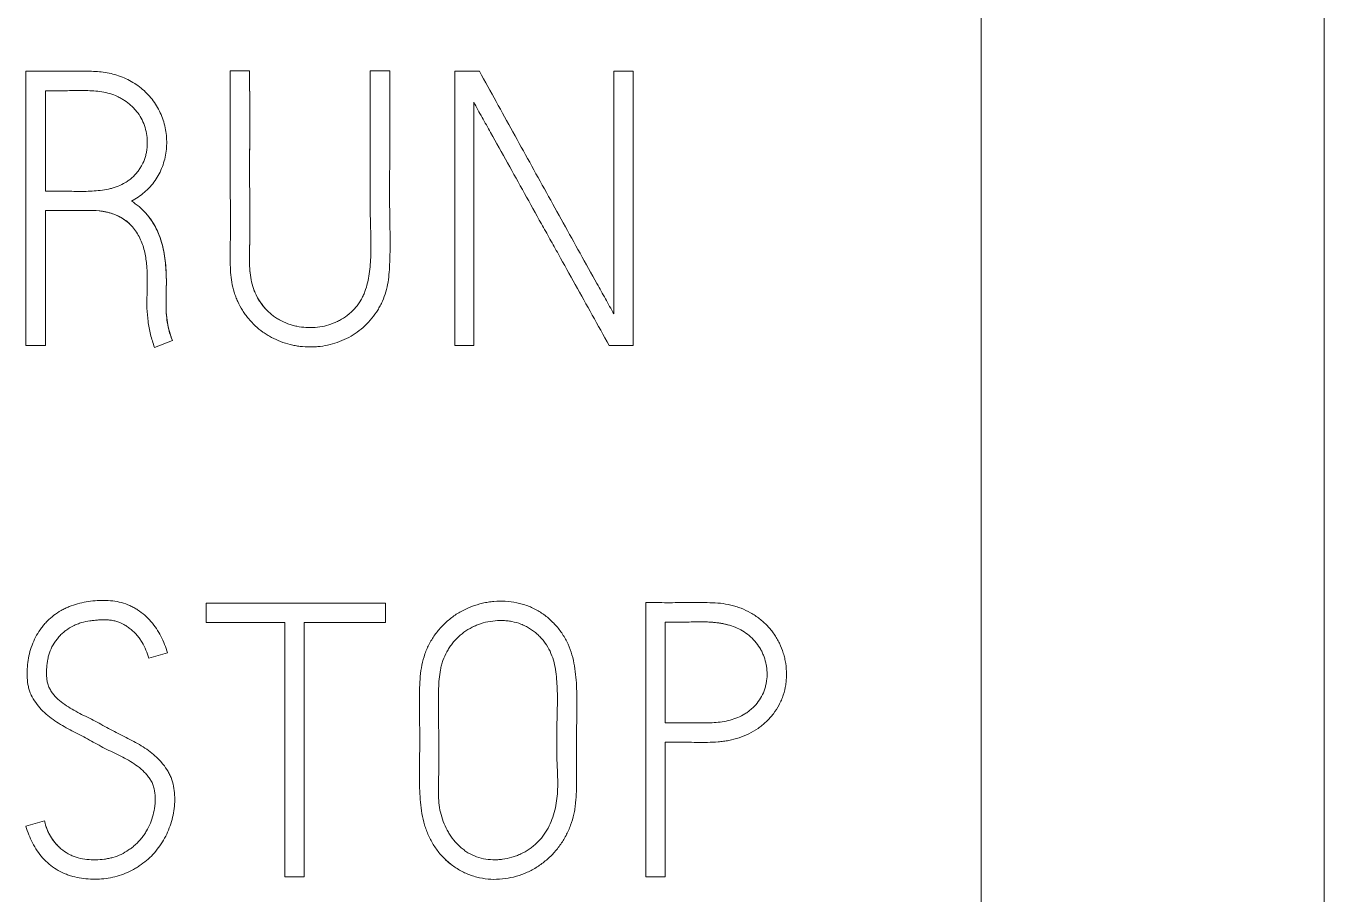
# Model space of a CAD drawing. Header units: millimetres. Extents: x 0 to 594, y 0 to 420.
# Drawn here: x 141.57 to 149.15, y 335.52 to 340.59 of the extents above; entities that cross this region are included whole.
import ezdxf

# ---------------------------------------------------------------- set-up
doc = ezdxf.new("R2010")
doc.units = ezdxf.units.MM
doc.layers.add('1', color=7, linetype='Continuous')

msp = doc.modelspace()

# ---------------------------------------------------------------- linework, layer by layer
at = {"layer": '1', "color": 7, "linetype": 'Continuous', "lineweight": 13}
for p, q in [((147.1452, 240.9446), (147.1452, 355.3889)), ((149.1452, 240.9446), (149.1452, 355.3889)), ((141.5738, 340.3244), (141.5738, 338.7244)), ((142.7655, 340.3266), (142.8786, 340.3266)), ((143.5821, 340.3266), (143.6953, 340.3266)), ((144.0748, 338.7244), (144.0748, 340.3244)), ((144.0748, 340.3244), (144.219, 340.3244)), ((145.0024, 338.9086), (145.0024, 340.3244)), ((145.0024, 340.3244), (145.1155, 340.3244)), ((145.1155, 340.3244), (145.1155, 338.7244)), ((141.687, 340.2112), (141.687, 339.6253)), ((144.1857, 340.1446), (144.1857, 338.7244)), ((141.687, 338.7244), (141.687, 339.5122)), ((142.3239, 338.7133), (142.4282, 338.7532)), ((141.5738, 338.7244), (141.687, 338.7244)), ((144.1857, 338.7244), (144.0748, 338.7244)), ((145.1155, 338.7244), (144.9757, 338.7244)), ((142.6257, 337.109), (142.6257, 337.2222)), ((142.6257, 337.2222), (143.6709, 337.2222)), ((143.6709, 337.2222), (143.6709, 337.109)), ((145.1888, 337.2244), (145.1888, 335.6244)), ((143.0828, 337.109), (142.6257, 337.109)), ((143.0828, 335.6244), (143.0828, 337.109)), ((143.196, 337.109), (143.196, 335.6244)), ((143.6709, 337.109), (143.196, 337.109)), ((145.3019, 337.1112), (145.3019, 336.5231)), ((142.3993, 336.9314), (142.2906, 336.9004)), ((145.3019, 335.6244), (145.3019, 336.4099)), ((141.5738, 335.9195), (141.6825, 335.9506)), ((143.196, 335.6244), (143.0828, 335.6244)), ((145.1888, 335.6244), (145.3019, 335.6244))]:
    msp.add_line(p, q, dxfattribs=at)
for points, knots in [([(142.1885, 339.5676), (142.2162, 339.5816), (142.2417, 339.5986), (142.2708, 339.6236), (142.2765, 339.6288), (142.2876, 339.6395), (142.293, 339.6451), (142.3086, 339.6622), (142.3182, 339.6742), (142.3356, 339.6993), (142.3435, 339.7124), (142.3577, 339.7397), (142.364, 339.7539), (142.3801, 339.7971), (142.3874, 339.8269), (142.3932, 339.8729), (142.3943, 339.8883), (142.3948, 339.9189), (142.3942, 339.9342), (142.3913, 339.9647), (142.389, 339.9799), (142.3827, 340.0102), (142.3787, 340.0251), (142.3645, 340.0686), (142.3518, 340.0965), (142.3278, 340.1362), (142.319, 340.1489), (142.3002, 340.173), (142.2801, 340.196), (142.2574, 340.2167), (142.2333, 340.2362), (142.2208, 340.2452), (142.182, 340.2699), (142.1544, 340.2833), (142.0963, 340.3048), (142.0665, 340.3124), (142.0059, 340.3222), (141.9749, 340.3242), (141.9132, 340.3255), (141.8824, 340.3249), (141.8206, 340.3241), (141.7898, 340.3241), (141.7281, 340.3243), (141.6972, 340.3244), (141.6355, 340.3244), (141.6046, 340.3244), (141.5738, 340.3244)], [0, 0, 0, 0, 0.0625, 0.0625, 0.078125, 0.078125, 0.09375, 0.09375, 0.125, 0.125, 0.15625, 0.15625, 0.1875, 0.1875, 0.25, 0.25, 0.28125, 0.28125, 0.3125, 0.3125, 0.34375, 0.34375, 0.375, 0.375, 0.4375, 0.4375, 0.46875, 0.46875, 0.5, 0.53125, 0.53125, 0.5625, 0.5625, 0.625, 0.625, 0.6875, 0.6875, 0.75, 0.75, 0.8125, 0.8125, 0.875, 0.875, 0.9375, 0.9375, 1, 1, 1, 1]), ([(143.6953, 340.3266), (143.6953, 340.2484), (143.6952, 340.1702), (143.6953, 340.0137), (143.6955, 339.9355), (143.6954, 339.8181), (143.6953, 339.779), (143.695, 339.7008), (143.6949, 339.6617), (143.6948, 339.5834), (143.6949, 339.5443), (143.6959, 339.466), (143.6966, 339.4269), (143.6977, 339.3486), (143.6979, 339.3095), (143.6971, 339.2508), (143.6966, 339.2313), (143.695, 339.1922), (143.694, 339.1726), (143.6909, 339.1336), (143.6887, 339.114), (143.6825, 339.0754), (143.6784, 339.0563), (143.6676, 339.019), (143.6609, 339.0008), (143.6489, 338.9739), (143.6446, 338.965), (143.6354, 338.9477), (143.6305, 338.9392), (143.6151, 338.9143), (143.6038, 338.8985), (143.5793, 338.8683), (143.566, 338.8539), (143.523, 338.8132), (143.4914, 338.7905), (143.4398, 338.7626), (143.4218, 338.7544), (143.3852, 338.7404), (143.3666, 338.7345), (143.3288, 338.7252), (143.3095, 338.7218), (143.2802, 338.7183), (143.2704, 338.7174), (143.2508, 338.7162), (143.2411, 338.7159), (143.2118, 338.716), (143.1924, 338.7171), (143.1633, 338.7206), (143.1537, 338.7221), (143.1344, 338.7256), (143.1247, 338.7276), (143.077, 338.7394), (143.0407, 338.7532), (142.9976, 338.7762), (142.9892, 338.781), (142.9724, 338.7914), (142.9642, 338.7968), (142.9403, 338.8139), (142.9252, 338.8262), (142.8968, 338.8527), (142.8835, 338.8669), (142.8649, 338.8896), (142.8589, 338.8975), (142.8474, 338.9135), (142.842, 338.9216), (142.8265, 338.9465), (142.8172, 338.9636), (142.805, 338.9901), (142.8012, 338.9991), (142.7942, 339.0174), (142.791, 339.0267), (142.7822, 339.0549), (142.7777, 339.0739), (142.7711, 339.1123), (142.7689, 339.1317), (142.7661, 339.1707), (142.7654, 339.1903), (142.7649, 339.2295), (142.7651, 339.2491), (142.7657, 339.3079), (142.766, 339.3471), (142.7663, 339.4647), (142.7659, 339.5431), (142.7654, 339.6998), (142.7654, 339.7782), (142.7655, 340.0133), (142.7655, 340.1699), (142.7655, 340.3266)], [0, 0, 0, 0, 0.0625, 0.0625, 0.125, 0.125, 0.15625, 0.15625, 0.1875, 0.1875, 0.21875, 0.21875, 0.25, 0.25, 0.28125, 0.28125, 0.296875, 0.296875, 0.3125, 0.3125, 0.328125, 0.328125, 0.34375, 0.34375, 0.359375, 0.359375, 0.367188, 0.367188, 0.375, 0.375, 0.390625, 0.390625, 0.40625, 0.40625, 0.4375, 0.4375, 0.453125, 0.453125, 0.46875, 0.46875, 0.484375, 0.484375, 0.492188, 0.492188, 0.5, 0.5, 0.515625, 0.515625, 0.523438, 0.523438, 0.53125, 0.53125, 0.5625, 0.5625, 0.570313, 0.570313, 0.578125, 0.578125, 0.59375, 0.59375, 0.609375, 0.609375, 0.617188, 0.617188, 0.625, 0.625, 0.640625, 0.640625, 0.648438, 0.648438, 0.65625, 0.65625, 0.671875, 0.671875, 0.6875, 0.6875, 0.703125, 0.703125, 0.71875, 0.71875, 0.75, 0.75, 0.8125, 0.8125, 0.875, 0.875, 1, 1, 1, 1]), ([(142.8786, 340.3266), (142.8786, 340.2575), (142.8786, 340.1884), (142.8787, 340.0502), (142.8787, 339.9811), (142.8786, 339.8428), (142.8784, 339.7737), (142.8785, 339.67), (142.8786, 339.6354), (142.879, 339.5663), (142.8796, 339.4971), (142.8798, 339.4107), (142.8794, 339.3588), (142.8789, 339.3242), (142.8785, 339.3069), (142.8774, 339.255), (142.8767, 339.2205), (142.88, 339.1513), (142.8839, 339.1168), (142.8952, 339.0738), (142.8978, 339.0651), (142.9038, 339.048), (142.9071, 339.0396), (142.9179, 339.015), (142.9264, 338.9993), (142.941, 338.9766), (142.9461, 338.9692), (142.9571, 338.9548), (142.9628, 338.9478), (142.9808, 338.9277), (142.9937, 338.9153), (143.0146, 338.8985), (143.0219, 338.8932), (143.0368, 338.8831), (143.0446, 338.8783), (143.0683, 338.8652), (143.0847, 338.8577), (143.1099, 338.8485), (143.1185, 338.8457), (143.1359, 338.8407), (143.1447, 338.8386), (143.1713, 338.8331), (143.1891, 338.8307), (143.2249, 338.8284), (143.2429, 338.8285), (143.2791, 338.8313), (143.3146, 338.8368), (143.3488, 338.8473), (143.3739, 338.8573), (143.3823, 338.861), (143.3985, 338.8689), (143.4064, 338.8732), (143.4296, 338.8869), (143.4443, 338.8971), (143.4651, 338.9142), (143.4718, 338.9202), (143.4848, 338.9329), (143.491, 338.9395), (143.5086, 338.9599), (143.5189, 338.9745), (143.5323, 338.9977), (143.5364, 339.0057), (143.544, 339.0221), (143.5475, 339.0305), (143.5633, 339.0727), (143.571, 339.1077), (143.5786, 339.1611), (143.5805, 339.179), (143.5834, 339.2149), (143.5843, 339.2329), (143.5875, 339.3225), (143.5844, 339.3943), (143.5817, 339.5019), (143.5813, 339.5378), (143.5811, 339.6095), (143.5813, 339.6454), (143.5818, 339.7171), (143.5821, 339.753), (143.5823, 339.8247), (143.5823, 339.8606), (143.5821, 339.9681), (143.582, 340.0398), (143.582, 340.1832), (143.5821, 340.2549), (143.5821, 340.3266)], [0, 0, 0, 0, 0.0625, 0.0625, 0.125, 0.125, 0.1875, 0.1875, 0.21875, 0.21875, 0.25, 0.28125, 0.296875, 0.296875, 0.3125, 0.3125, 0.34375, 0.34375, 0.375, 0.375, 0.382813, 0.382813, 0.390625, 0.390625, 0.40625, 0.40625, 0.414063, 0.414063, 0.421875, 0.421875, 0.4375, 0.4375, 0.445313, 0.445313, 0.453125, 0.453125, 0.46875, 0.46875, 0.476563, 0.476563, 0.484375, 0.484375, 0.5, 0.5, 0.515625, 0.515625, 0.53125, 0.546875, 0.546875, 0.554688, 0.554688, 0.5625, 0.5625, 0.578125, 0.578125, 0.585938, 0.585938, 0.59375, 0.59375, 0.609375, 0.609375, 0.617188, 0.617188, 0.625, 0.625, 0.65625, 0.65625, 0.671875, 0.671875, 0.6875, 0.6875, 0.75, 0.75, 0.78125, 0.78125, 0.8125, 0.8125, 0.84375, 0.84375, 0.875, 0.875, 0.9375, 0.9375, 1, 1, 1, 1]), ([(142.9895, 338.9198), (142.9883, 338.921), (142.987, 338.9222), (142.973, 338.9358), (142.9613, 338.9491), (142.9453, 338.9704), (142.9402, 338.9777), (142.9307, 338.9927), (142.9261, 339.0004), (142.9135, 339.0241), (142.9064, 339.0404), (142.8948, 339.0738), (142.8904, 339.091), (142.8837, 339.1261), (142.8814, 339.1438), (142.877, 339.1967), (142.8771, 339.232), (142.878, 339.285), (142.8785, 339.3027), (142.8791, 339.3381), (142.8798, 339.391), (142.8798, 339.444), (142.8795, 339.5147), (142.8792, 339.55), (142.8787, 339.6206), (142.8785, 339.6559), (142.8784, 339.7618), (142.8786, 339.8325), (142.8787, 339.9737), (142.8787, 340.0443), (142.8786, 340.1854), (142.8786, 340.256), (142.8786, 340.3266)], [0, 0, 0, 0, 0.003543, 0.003543, 0.040449, 0.040449, 0.058902, 0.058902, 0.077355, 0.077355, 0.11426, 0.11426, 0.151166, 0.151166, 0.188072, 0.188072, 0.261884, 0.261884, 0.298789, 0.298789, 0.335695, 0.409507, 0.409507, 0.483319, 0.483319, 0.55713, 0.55713, 0.704753, 0.704753, 0.852377, 0.852377, 1, 1, 1, 1]), ([(145.0024, 338.9086), (144.9864, 338.9383), (144.9701, 338.9678), (144.9373, 339.0268), (144.9209, 339.0562), (144.8716, 339.1446), (144.8387, 339.2034), (144.7403, 339.3802), (144.6751, 339.4983), (144.5445, 339.7342), (144.4793, 339.8522), (144.3491, 340.0883), (144.284, 340.2063), (144.219, 340.3244)], [0, 0, 0, 0, 0.0625, 0.0625, 0.125, 0.125, 0.25, 0.25, 0.5, 0.5, 0.75, 0.75, 1, 1, 1, 1]), ([(144.219, 340.3244), (144.284, 340.2063), (144.3491, 340.0883), (144.4793, 339.8522), (144.5445, 339.7342), (144.6751, 339.4983), (144.7403, 339.3802), (144.8387, 339.2034), (144.8716, 339.1446), (144.9209, 339.0562), (144.9373, 339.0268), (144.9701, 338.9678), (144.9864, 338.9383), (145.0024, 338.9086)], [0, 0, 0, 0, 0.25, 0.25, 0.5, 0.5, 0.75, 0.75, 0.875, 0.875, 0.9375, 0.9375, 1, 1, 1, 1]), ([(141.687, 339.6253), (141.7187, 339.6253), (141.7504, 339.6256), (141.8138, 339.6248), (141.8455, 339.6239), (141.9089, 339.6235), (141.9407, 339.6239), (142.0037, 339.6283), (142.035, 339.6322), (142.0737, 339.6416), (142.0814, 339.6437), (142.0965, 339.6485), (142.104, 339.6511), (142.126, 339.6598), (142.1402, 339.6667), (142.1606, 339.6791), (142.1673, 339.6836), (142.18, 339.6931), (142.1861, 339.6981), (142.2038, 339.7138), (142.2146, 339.7253), (142.2293, 339.744), (142.234, 339.7505), (142.2427, 339.7638), (142.2467, 339.7706), (142.2579, 339.7915), (142.2639, 339.806), (142.2711, 339.8288), (142.2732, 339.8365), (142.2766, 339.852), (142.278, 339.8598), (142.2812, 339.8833), (142.282, 339.8991), (142.2813, 339.931), (142.2781, 339.9625), (142.2703, 339.9931), (142.2597, 340.0232), (142.2533, 340.0377), (142.238, 340.0651), (142.2291, 340.0781), (142.2141, 340.0966), (142.2088, 340.1026), (142.1978, 340.1141), (142.1921, 340.1196), (142.1744, 340.1354), (142.1619, 340.1451), (142.142, 340.1583), (142.1352, 340.1625), (142.1213, 340.1703), (142.1143, 340.1739), (142.0929, 340.1841), (142.0782, 340.1898), (142.0479, 340.1989), (142.0322, 340.2023), (142.0009, 340.2072), (141.9853, 340.2088), (141.9383, 340.2119), (141.9068, 340.2121), (141.8597, 340.2117), (141.844, 340.2115), (141.8126, 340.2112), (141.7969, 340.2111), (141.7498, 340.211), (141.7184, 340.2112), (141.687, 340.2112)], [0, 0, 0, 0, 0.0625, 0.0625, 0.125, 0.125, 0.1875, 0.1875, 0.25, 0.25, 0.265625, 0.265625, 0.28125, 0.28125, 0.3125, 0.3125, 0.328125, 0.328125, 0.34375, 0.34375, 0.375, 0.375, 0.390625, 0.390625, 0.40625, 0.40625, 0.4375, 0.4375, 0.453125, 0.453125, 0.46875, 0.46875, 0.5, 0.5, 0.53125, 0.5625, 0.5625, 0.59375, 0.59375, 0.625, 0.625, 0.640625, 0.640625, 0.65625, 0.65625, 0.6875, 0.6875, 0.703125, 0.703125, 0.71875, 0.71875, 0.75, 0.75, 0.78125, 0.78125, 0.8125, 0.8125, 0.875, 0.875, 0.90625, 0.90625, 0.9375, 0.9375, 1, 1, 1, 1]), ([(144.9757, 338.7244), (144.9099, 338.8428), (144.844, 338.9612), (144.7452, 339.1387), (144.7123, 339.198), (144.663, 339.2868), (144.6465, 339.3163), (144.6135, 339.3755), (144.597, 339.405), (144.5142, 339.5527), (144.4489, 339.6713), (144.3501, 339.8488), (144.3171, 339.9079), (144.2674, 339.9964), (144.2507, 340.0259), (144.2176, 340.0849), (144.201, 340.1144), (144.1857, 340.1446)], [0, 0, 0, 0, 0.25, 0.25, 0.375, 0.375, 0.4375, 0.4375, 0.5, 0.5, 0.75, 0.75, 0.875, 0.875, 0.9375, 0.9375, 1, 1, 1, 1]), ([(141.687, 339.5122), (141.7134, 339.5122), (141.7398, 339.5122), (141.7926, 339.512), (141.8322, 339.5118), (141.8719, 339.512), (141.8983, 339.5124), (141.9115, 339.5126), (141.9511, 339.513), (141.9776, 339.5126), (142.0303, 339.5068), (142.056, 339.5013), (142.0932, 339.4882), (142.1055, 339.483), (142.1291, 339.471), (142.1403, 339.4642), (142.1564, 339.4528), (142.1616, 339.4488), (142.1717, 339.4403), (142.1766, 339.4358), (142.1908, 339.4218), (142.1994, 339.4119), (142.2153, 339.3909), (142.2225, 339.3799), (142.2356, 339.3568), (142.2414, 339.3449), (142.2564, 339.3086), (142.2635, 339.2833), (142.2713, 339.2445), (142.2734, 339.2314), (142.2768, 339.2054), (142.2782, 339.1923), (142.2812, 339.1531), (142.2818, 339.1269), (142.2815, 339.0744), (142.2805, 339.0481), (142.2792, 338.9955), (142.2788, 338.9693), (142.2807, 338.9172), (142.2828, 338.8912), (142.2896, 338.8398), (142.2944, 338.8142), (142.3069, 338.7634), (142.3147, 338.7383), (142.3239, 338.7133)], [0, 0, 0, 0, 0.0625, 0.0625, 0.125, 0.15625, 0.15625, 0.1875, 0.1875, 0.25, 0.25, 0.3125, 0.3125, 0.34375, 0.34375, 0.375, 0.375, 0.390625, 0.390625, 0.40625, 0.40625, 0.4375, 0.4375, 0.46875, 0.46875, 0.5, 0.5, 0.5625, 0.5625, 0.59375, 0.59375, 0.625, 0.625, 0.6875, 0.6875, 0.75, 0.75, 0.8125, 0.8125, 0.875, 0.875, 0.9375, 0.9375, 1, 1, 1, 1]), ([(142.1769, 339.4354), (142.168, 339.4437), (142.1586, 339.4513), (142.1378, 339.4658), (142.1262, 339.4726), (142.1024, 339.4843), (142.0902, 339.4893), (142.0652, 339.4979), (142.0523, 339.5014), (142.0263, 339.5068), (142.0133, 339.5088), (141.9743, 339.5127), (141.9482, 339.513), (141.909, 339.5126), (141.8959, 339.5123), (141.8698, 339.512), (141.8306, 339.5118), (141.7914, 339.512), (141.7392, 339.5122), (141.7131, 339.5122), (141.687, 339.5122)], [0, 0, 0, 0, 0.071603, 0.071603, 0.14897, 0.14897, 0.226336, 0.226336, 0.303702, 0.303702, 0.381069, 0.381069, 0.535802, 0.535802, 0.613168, 0.613168, 0.690534, 0.845267, 0.845267, 1, 1, 1, 1]), ([(142.4282, 338.7532), (142.4212, 338.7705), (142.4152, 338.7879), (142.4053, 338.8231), (142.4014, 338.841), (142.3956, 338.8769), (142.3936, 338.8951), (142.3912, 338.9317), (142.3907, 338.9502), (142.3905, 339.0056), (142.3922, 339.0426), (142.393, 339.1166), (142.3919, 339.1535), (142.3855, 339.2274), (142.3804, 339.2638), (142.3677, 339.3175), (142.3626, 339.3351), (142.3504, 339.37), (142.3431, 339.3873), (142.3266, 339.4205), (142.3174, 339.4364), (142.2969, 339.4671), (142.2856, 339.4818), (142.2484, 339.5238), (142.2199, 339.5475), (142.1885, 339.5676)], [0, 0, 0, 0, 0.0625, 0.0625, 0.125, 0.125, 0.1875, 0.1875, 0.25, 0.25, 0.375, 0.375, 0.5, 0.5, 0.625, 0.625, 0.6875, 0.6875, 0.75, 0.75, 0.8125, 0.8125, 0.875, 0.875, 1, 1, 1, 1]), ([(142.2488, 339.5209), (142.257, 339.5132), (142.2649, 339.5051), (142.2847, 339.483), (142.2961, 339.4682), (142.3166, 339.4376), (142.3259, 339.4218), (142.3423, 339.389), (142.3496, 339.3721), (142.362, 339.3371), (142.3672, 339.3194), (142.38, 339.266), (142.3852, 339.2298), (142.3918, 339.1567), (142.3929, 339.1198), (142.3923, 339.0457), (142.3906, 339.0086), (142.3906, 338.9347), (142.3924, 338.8978), (142.401, 338.8432), (142.4048, 338.825), (142.4149, 338.789), (142.421, 338.771), (142.4282, 338.7532)], [0, 0, 0, 0, 0.041982, 0.041982, 0.110412, 0.110412, 0.178841, 0.178841, 0.247271, 0.247271, 0.315701, 0.315701, 0.452561, 0.452561, 0.589421, 0.589421, 0.72628, 0.72628, 0.86314, 0.86314, 0.93157, 0.93157, 1, 1, 1, 1]), ([(141.6825, 335.9506), (141.6858, 335.9337), (141.6907, 335.9174), (141.7002, 335.8938), (141.7037, 335.886), (141.7114, 335.8708), (141.7156, 335.8633), (141.7291, 335.8415), (141.7393, 335.8279), (141.7563, 335.8089), (141.7622, 335.8028), (141.7747, 335.7911), (141.7813, 335.7855), (141.8015, 335.7699), (141.8158, 335.7608), (141.8385, 335.7496), (141.8464, 335.7462), (141.8625, 335.7403), (141.8707, 335.7377), (141.8954, 335.7312), (141.9121, 335.7283), (141.9459, 335.7247), (141.9631, 335.7241), (141.9972, 335.7245), (142.0142, 335.7256), (142.0395, 335.7289), (142.0479, 335.7302), (142.0646, 335.7335), (142.073, 335.7355), (142.1143, 335.7472), (142.1445, 335.7622), (142.1799, 335.7863), (142.1868, 335.7913), (142.2002, 335.8018), (142.2067, 335.8073), (142.2255, 335.8243), (142.2371, 335.8367), (142.2531, 335.8566), (142.2583, 335.8635), (142.268, 335.8776), (142.2725, 335.8848), (142.2855, 335.9067), (142.293, 335.9219), (142.3057, 335.9534), (142.3109, 335.9698), (142.3195, 336.0028), (142.3229, 336.0195), (142.3264, 336.0447), (142.3272, 336.0532), (142.3282, 336.0703), (142.3284, 336.0789), (142.3278, 336.1046), (142.3258, 336.1216), (142.3198, 336.1466), (142.3173, 336.1549), (142.311, 336.1708), (142.3073, 336.1784), (142.2988, 336.1931), (142.2941, 336.2002), (142.2838, 336.2139), (142.2783, 336.2205), (142.2611, 336.2395), (142.2487, 336.2511), (142.2221, 336.2724), (142.208, 336.2821), (142.1792, 336.3005), (142.1645, 336.3092), (142.1344, 336.3254), (142.119, 336.3329), (142.0881, 336.3477), (142.0726, 336.355), (142.042, 336.3702), (142.0268, 336.378), (141.9965, 336.3939), (141.9814, 336.402), (141.9515, 336.4185), (141.9366, 336.4268), (141.9067, 336.4433), (141.8916, 336.4513), (141.8613, 336.4671), (141.846, 336.4749), (141.8157, 336.4907), (141.8007, 336.4987), (141.7712, 336.516), (141.7567, 336.5252), (141.7285, 336.5447), (141.7146, 336.5549), (141.6878, 336.5769), (141.6751, 336.5886), (141.6516, 336.6136), (141.6406, 336.6269), (141.6204, 336.6551), (141.6115, 336.6698), (141.6007, 336.6932), (141.5975, 336.7012), (141.592, 336.7176), (141.5897, 336.726), (141.5841, 336.7513), (141.582, 336.7684), (141.5806, 336.7943), (141.5804, 336.8029), (141.5805, 336.8202), (141.5807, 336.8288), (141.5821, 336.8546), (141.5839, 336.8716), (141.5891, 336.9054), (141.5926, 336.9221), (141.6017, 336.9553), (141.6073, 336.9718), (141.6269, 337.0197), (141.6435, 337.0495), (141.6691, 337.0839), (141.6745, 337.0907), (141.6857, 337.1038), (141.6917, 337.1103), (141.7099, 337.1288), (141.7228, 337.1401), (141.75, 337.1608), (141.7644, 337.1702), (141.787, 337.1829), (141.7947, 337.1869), (141.8104, 337.1944), (141.8183, 337.1979), (141.8582, 337.2141), (141.8913, 337.2233), (141.9424, 337.2321), (141.9596, 337.2343), (141.994, 337.2371), (142.0112, 337.2378), (142.0456, 337.2375), (142.0628, 337.2366), (142.0971, 337.2324), (142.1143, 337.2291), (142.1476, 337.2199), (142.1638, 337.2141), (142.1874, 337.2035), (142.1952, 337.1997), (142.2104, 337.1914), (142.2179, 337.1869), (142.2398, 337.1727), (142.2535, 337.1623), (142.2794, 337.1396), (142.2917, 337.1272), (142.3259, 337.0878), (142.3448, 337.0589), (142.3686, 337.0126), (142.3758, 336.9968), (142.3886, 336.9645), (142.3943, 336.9481), (142.3993, 336.9314)], [0, 0, 0, 0, 0.015625, 0.015625, 0.023437, 0.023437, 0.03125, 0.03125, 0.046875, 0.046875, 0.054687, 0.054687, 0.0625, 0.0625, 0.078125, 0.078125, 0.085937, 0.085937, 0.09375, 0.09375, 0.109375, 0.109375, 0.125, 0.125, 0.140625, 0.140625, 0.148437, 0.148437, 0.15625, 0.15625, 0.1875, 0.1875, 0.195312, 0.195312, 0.203125, 0.203125, 0.21875, 0.21875, 0.226562, 0.226562, 0.234375, 0.234375, 0.25, 0.25, 0.265625, 0.265625, 0.28125, 0.28125, 0.289062, 0.289062, 0.296875, 0.296875, 0.3125, 0.3125, 0.320312, 0.320312, 0.328125, 0.328125, 0.335937, 0.335937, 0.34375, 0.34375, 0.359375, 0.359375, 0.375, 0.375, 0.390625, 0.390625, 0.40625, 0.40625, 0.421875, 0.421875, 0.4375, 0.4375, 0.453125, 0.453125, 0.46875, 0.46875, 0.484375, 0.484375, 0.5, 0.5, 0.515625, 0.515625, 0.53125, 0.53125, 0.546875, 0.546875, 0.5625, 0.5625, 0.578125, 0.578125, 0.59375, 0.59375, 0.601562, 0.601562, 0.609375, 0.609375, 0.625, 0.625, 0.632812, 0.632812, 0.640625, 0.640625, 0.65625, 0.65625, 0.671875, 0.671875, 0.6875, 0.6875, 0.71875, 0.71875, 0.726562, 0.726562, 0.734375, 0.734375, 0.75, 0.75, 0.765625, 0.765625, 0.773437, 0.773437, 0.78125, 0.78125, 0.8125, 0.8125, 0.828125, 0.828125, 0.84375, 0.84375, 0.859375, 0.859375, 0.875, 0.875, 0.890625, 0.890625, 0.898437, 0.898437, 0.90625, 0.90625, 0.921875, 0.921875, 0.9375, 0.9375, 0.96875, 0.96875, 0.984375, 0.984375, 1, 1, 1, 1]), ([(144.4361, 337.2239), (144.4141, 337.2285), (144.392, 337.2313), (144.3477, 337.2337), (144.3256, 337.2333), (144.2922, 337.2304), (144.281, 337.229), (144.2589, 337.2255), (144.248, 337.2234), (144.2155, 337.2159), (144.1942, 337.2095), (144.1631, 337.1976), (144.1528, 337.1933), (144.1325, 337.1839), (144.1224, 337.1789), (144.0931, 337.1627), (144.0745, 337.1506), (144.0392, 337.1238), (144.0225, 337.1092), (143.999, 337.0852), (143.9914, 337.077), (143.9769, 337.06), (143.9699, 337.0513), (143.9502, 337.0245), (143.9383, 337.0058), (143.9173, 336.9665), (143.9081, 336.9458), (143.8934, 336.9038), (143.8878, 336.8823), (143.8792, 336.8388), (143.8761, 336.8166), (143.8699, 336.7498), (143.8694, 336.7052), (143.8692, 336.6161), (143.8697, 336.5716), (143.8704, 336.4825), (143.8708, 336.4379), (143.8703, 336.3488), (143.8695, 336.3042), (143.8688, 336.2151), (143.869, 336.1705), (143.8725, 336.0815), (143.8757, 336.0371), (143.8872, 335.9716), (143.8921, 335.9499), (143.9017, 335.9177), (143.9052, 335.907), (143.913, 335.8861), (143.9172, 335.8758), (143.9309, 335.8454), (143.9414, 335.8258), (143.9593, 335.7976), (143.9657, 335.7883), (143.9792, 335.7703), (143.9862, 335.7617), (144.0082, 335.7366), (144.0241, 335.7212), (144.0497, 335.7), (144.0585, 335.6932), (144.0767, 335.6803), (144.0862, 335.6741), (144.115, 335.657), (144.1349, 335.6471), (144.1658, 335.6348), (144.1763, 335.6311), (144.1976, 335.6246), (144.2085, 335.6217), (144.2414, 335.6146), (144.2635, 335.6117), (144.3078, 335.6095), (144.3301, 335.61), (144.3749, 335.6145), (144.4188, 335.6222), (144.4611, 335.6359), (144.4923, 335.6487), (144.5025, 335.6533), (144.5225, 335.6633), (144.5323, 335.6686), (144.5609, 335.6855), (144.5792, 335.698), (144.6141, 335.7258), (144.6307, 335.7411), (144.6614, 335.7734), (144.6755, 335.7905), (144.6949, 335.8175), (144.7011, 335.8268), (144.7129, 335.8458), (144.7185, 335.8555), (144.7342, 335.8852), (144.7523, 335.9259), (144.7648, 335.9684), (144.772, 336.0012), (144.7741, 336.0122), (144.7775, 336.0344), (144.7789, 336.0455), (144.7845, 336.1009), (144.7848, 336.1453), (144.785, 336.2341), (144.7848, 336.2786), (144.7846, 336.3674), (144.7846, 336.4119), (144.7856, 336.5007), (144.7866, 336.5451), (144.7875, 336.634), (144.7874, 336.6784), (144.7848, 336.7449), (144.7835, 336.767), (144.7795, 336.8113), (144.7768, 336.8334), (144.7655, 336.8988), (144.7539, 336.9413), (144.7309, 336.9921), (144.7259, 337.0022), (144.7152, 337.0216), (144.7095, 337.0311), (144.6914, 337.0589), (144.678, 337.0765), (144.6558, 337.1013), (144.648, 337.1094), (144.6319, 337.1249), (144.6236, 337.1322), (144.5979, 337.1531), (144.5798, 337.1656), (144.5414, 337.1877), (144.521, 337.1973), (144.4898, 337.2091), (144.4793, 337.2127), (144.4579, 337.2189), (144.4471, 337.2216), (144.4361, 337.2239)], [0, 0, 0, 0, 0.015625, 0.015625, 0.03125, 0.03125, 0.039062, 0.039062, 0.046875, 0.046875, 0.0625, 0.0625, 0.070312, 0.070312, 0.078125, 0.078125, 0.09375, 0.09375, 0.109375, 0.109375, 0.117187, 0.117187, 0.125, 0.125, 0.140625, 0.140625, 0.15625, 0.15625, 0.171875, 0.171875, 0.1875, 0.1875, 0.21875, 0.21875, 0.25, 0.25, 0.28125, 0.28125, 0.3125, 0.3125, 0.34375, 0.34375, 0.375, 0.375, 0.390625, 0.390625, 0.398437, 0.398437, 0.40625, 0.40625, 0.421875, 0.421875, 0.429687, 0.429687, 0.4375, 0.4375, 0.453125, 0.453125, 0.460937, 0.460937, 0.46875, 0.46875, 0.484375, 0.484375, 0.492187, 0.492187, 0.5, 0.5, 0.515625, 0.515625, 0.53125, 0.53125, 0.546875, 0.5625, 0.5625, 0.570312, 0.570312, 0.578125, 0.578125, 0.59375, 0.59375, 0.609375, 0.609375, 0.625, 0.625, 0.632812, 0.632812, 0.640625, 0.640625, 0.65625, 0.671875, 0.671875, 0.679687, 0.679687, 0.6875, 0.6875, 0.71875, 0.71875, 0.75, 0.75, 0.78125, 0.78125, 0.8125, 0.8125, 0.84375, 0.84375, 0.859375, 0.859375, 0.875, 0.875, 0.90625, 0.90625, 0.914063, 0.914063, 0.921875, 0.921875, 0.9375, 0.9375, 0.945313, 0.945313, 0.953125, 0.953125, 0.96875, 0.96875, 0.984375, 0.984375, 0.992188, 0.992188, 1, 1, 1, 1]), ([(145.3019, 336.4099), (145.3432, 336.4097), (145.3844, 336.4103), (145.467, 336.4097), (145.5083, 336.4083), (145.5701, 336.4094), (145.5907, 336.4103), (145.6216, 336.4129), (145.6319, 336.414), (145.6525, 336.4168), (145.6628, 336.4184), (145.6934, 336.4242), (145.7134, 336.4293), (145.7526, 336.4422), (145.7717, 336.45), (145.8091, 336.4684), (145.827, 336.4789), (145.8608, 336.5023), (145.8769, 336.5152), (145.8994, 336.5367), (145.9066, 336.5442), (145.9205, 336.5597), (145.9271, 336.5677), (145.9457, 336.5924), (145.9568, 336.6097), (145.9712, 336.6371), (145.9757, 336.6465), (145.9839, 336.6657), (145.9876, 336.6754), (145.9973, 336.7049), (146.002, 336.725), (146.0068, 336.7556), (146.008, 336.7659), (146.0095, 336.7866), (146.0099, 336.7971), (146.0099, 336.8282), (146.0083, 336.8488), (146.0036, 336.8794), (146.0017, 336.8896), (145.997, 336.9098), (145.9943, 336.9199), (145.985, 336.9497), (145.9775, 336.9688), (145.964, 336.9966), (145.9592, 337.0058), (145.9488, 337.0237), (145.9433, 337.0325), (145.9256, 337.0583), (145.9126, 337.0743), (145.8844, 337.1042), (145.869, 337.118), (145.8443, 337.1369), (145.8357, 337.143), (145.8184, 337.1544), (145.8095, 337.1597), (145.7825, 337.1749), (145.7638, 337.1837), (145.7349, 337.1952), (145.725, 337.1987), (145.7052, 337.205), (145.6952, 337.2078), (145.6651, 337.2151), (145.6448, 337.2184), (145.6038, 337.2226), (145.583, 337.2236), (145.5208, 337.2254), (145.4793, 337.2253), (145.417, 337.2248), (145.3963, 337.2245), (145.3548, 337.2242), (145.2925, 337.2241), (145.2303, 337.2244), (145.1888, 337.2244)], [0, 0, 0, 0, 0.0625, 0.0625, 0.125, 0.125, 0.15625, 0.15625, 0.171875, 0.171875, 0.1875, 0.1875, 0.21875, 0.21875, 0.25, 0.25, 0.28125, 0.28125, 0.3125, 0.3125, 0.328125, 0.328125, 0.34375, 0.34375, 0.375, 0.375, 0.390625, 0.390625, 0.40625, 0.40625, 0.4375, 0.4375, 0.453125, 0.453125, 0.46875, 0.46875, 0.5, 0.5, 0.515625, 0.515625, 0.53125, 0.53125, 0.5625, 0.5625, 0.578125, 0.578125, 0.59375, 0.59375, 0.625, 0.625, 0.65625, 0.65625, 0.671875, 0.671875, 0.6875, 0.6875, 0.71875, 0.71875, 0.734375, 0.734375, 0.75, 0.75, 0.78125, 0.78125, 0.8125, 0.8125, 0.875, 0.875, 0.90625, 0.90625, 0.9375, 1, 1, 1, 1]), ([(142.2906, 336.9004), (142.2859, 336.9166), (142.2799, 336.9322), (142.2668, 336.9627), (142.2596, 336.9777), (142.2468, 336.9992), (142.2423, 337.0062), (142.2325, 337.0199), (142.2273, 337.0267), (142.2112, 337.0461), (142.1995, 337.058), (142.18, 337.0739), (142.1732, 337.0789), (142.1592, 337.0884), (142.152, 337.0928), (142.1299, 337.105), (142.1144, 337.1114), (142.0899, 337.1182), (142.0815, 337.1199), (142.0649, 337.1225), (142.0565, 337.1234), (142.0313, 337.125), (142.0143, 337.1245), (141.989, 337.1226), (141.9806, 337.1218), (141.9638, 337.1199), (141.9555, 337.1189), (141.9304, 337.1154), (141.9139, 337.1124), (141.8894, 337.1053), (141.8813, 337.1025), (141.8655, 337.0963), (141.8578, 337.0928), (141.835, 337.0816), (141.8205, 337.073), (141.7999, 337.0577), (141.7933, 337.0523), (141.7808, 337.0409), (141.7749, 337.0349), (141.7636, 337.0224), (141.7582, 337.0159), (141.7479, 337.0025), (141.7429, 336.9956), (141.7291, 336.9741), (141.7214, 336.9592), (141.7122, 336.9357), (141.7095, 336.9277), (141.7049, 336.9115), (141.703, 336.9031), (141.6981, 336.8781), (141.696, 336.8614), (141.6941, 336.8361), (141.6937, 336.8277), (141.6935, 336.8108), (141.6936, 336.8023), (141.6946, 336.7853), (141.6955, 336.7768), (141.6984, 336.7602), (141.7004, 336.752), (141.7058, 336.736), (141.7093, 336.7281), (141.7172, 336.7131), (141.7217, 336.7059), (141.7315, 336.6922), (141.7369, 336.6856), (141.7482, 336.6729), (141.7542, 336.6668), (141.7727, 336.6496), (141.7861, 336.6394), (141.8139, 336.6203), (141.8283, 336.6113), (141.8575, 336.5942), (141.8724, 336.5861), (141.9024, 336.5706), (141.9176, 336.5631), (141.9477, 336.5478), (141.9627, 336.54), (141.9927, 336.5243), (142.0076, 336.5165), (142.0374, 336.5006), (142.0523, 336.4925), (142.0821, 336.4766), (142.0971, 336.4687), (142.1272, 336.4533), (142.1423, 336.4458), (142.1726, 336.4307), (142.1877, 336.4231), (142.2174, 336.407), (142.232, 336.3986), (142.2606, 336.3806), (142.2746, 336.3712), (142.3021, 336.3513), (142.3154, 336.3407), (142.3346, 336.3235), (142.3409, 336.3176), (142.3531, 336.3051), (142.359, 336.2985), (142.376, 336.2785), (142.3865, 336.2646), (142.4005, 336.2427), (142.4049, 336.2351), (142.4129, 336.2196), (142.4167, 336.2116), (142.4265, 336.1871), (142.4313, 336.1704), (142.438, 336.1365), (142.44, 336.1192), (142.4418, 336.0841), (142.4416, 336.0667), (142.4383, 336.0148), (142.4321, 335.9806), (142.4174, 335.9301), (142.4116, 335.9137), (142.3984, 335.8816), (142.3911, 335.8659), (142.3745, 335.8354), (142.3654, 335.8206), (142.3453, 335.7918), (142.3345, 335.7781), (142.3001, 335.7392), (142.2743, 335.7161), (142.2385, 335.6909), (142.2312, 335.6861), (142.2164, 335.6768), (142.2089, 335.6724), (142.1861, 335.6597), (142.1705, 335.6521), (142.1384, 335.6388), (142.122, 335.633), (142.0881, 335.6235), (142.071, 335.6198), (142.0367, 335.6144), (142.0194, 335.6127), (141.9847, 335.6109), (141.9672, 335.6108), (141.9146, 335.613), (141.8802, 335.6179), (141.8383, 335.6295), (141.83, 335.6321), (141.8134, 335.6379), (141.8052, 335.6411), (141.7811, 335.6515), (141.7656, 335.6595), (141.7361, 335.6778), (141.722, 335.688), (141.6951, 335.7106), (141.6825, 335.7229), (141.6594, 335.7488), (141.6487, 335.7626), (141.6291, 335.7915), (141.6202, 335.8067), (141.5962, 335.8533), (141.5836, 335.8858), (141.5738, 335.9195)], [0, 0, 0, 0, 0.015625, 0.015625, 0.03125, 0.03125, 0.039062, 0.039062, 0.046875, 0.046875, 0.0625, 0.0625, 0.070312, 0.070312, 0.078125, 0.078125, 0.09375, 0.09375, 0.101562, 0.101562, 0.109375, 0.109375, 0.125, 0.125, 0.132812, 0.132812, 0.140625, 0.140625, 0.15625, 0.15625, 0.164062, 0.164062, 0.171875, 0.171875, 0.1875, 0.1875, 0.195312, 0.195312, 0.203125, 0.203125, 0.210937, 0.210937, 0.21875, 0.21875, 0.234375, 0.234375, 0.242187, 0.242187, 0.25, 0.25, 0.265625, 0.265625, 0.273437, 0.273437, 0.28125, 0.28125, 0.289062, 0.289062, 0.296875, 0.296875, 0.304687, 0.304687, 0.3125, 0.3125, 0.320312, 0.320312, 0.328125, 0.328125, 0.34375, 0.34375, 0.359375, 0.359375, 0.375, 0.375, 0.390625, 0.390625, 0.40625, 0.40625, 0.421875, 0.421875, 0.4375, 0.4375, 0.453125, 0.453125, 0.46875, 0.46875, 0.484375, 0.484375, 0.5, 0.5, 0.515625, 0.515625, 0.53125, 0.53125, 0.539062, 0.539062, 0.546875, 0.546875, 0.5625, 0.5625, 0.570312, 0.570312, 0.578125, 0.578125, 0.59375, 0.59375, 0.609375, 0.609375, 0.625, 0.625, 0.65625, 0.65625, 0.671875, 0.671875, 0.6875, 0.6875, 0.703125, 0.703125, 0.71875, 0.71875, 0.75, 0.75, 0.757812, 0.757812, 0.765625, 0.765625, 0.78125, 0.78125, 0.796875, 0.796875, 0.8125, 0.8125, 0.828125, 0.828125, 0.84375, 0.84375, 0.875, 0.875, 0.882812, 0.882812, 0.890625, 0.890625, 0.90625, 0.90625, 0.921875, 0.921875, 0.9375, 0.9375, 0.953125, 0.953125, 0.96875, 0.96875, 1, 1, 1, 1]), ([(144.14, 337.0594), (144.1245, 337.049), (144.0956, 337.0259), (144.0706, 336.9986), (144.0534, 336.9766), (144.048, 336.9689), (144.0378, 336.9535), (144.033, 336.9455), (144.0197, 336.9213), (144.0121, 336.9045), (144.0029, 336.8781), (144.0001, 336.8691), (143.9954, 336.8512), (143.9933, 336.8421), (143.988, 336.8149), (143.9857, 336.7966), (143.9807, 336.7415), (143.9803, 336.7043), (143.98, 336.593), (143.9806, 336.5188), (143.9823, 336.3704), (143.9833, 336.2962), (143.9804, 336.185), (143.9788, 336.1478), (143.9802, 336.0739), (143.9832, 336.0372), (143.9955, 335.9829), (144.001, 335.9649), (144.0141, 335.9303), (144.0218, 335.9135), (144.035, 335.8891), (144.0397, 335.8811), (144.0497, 335.8655), (144.055, 335.8577), (144.0717, 335.8353), (144.0839, 335.8214), (144.1037, 335.802), (144.1106, 335.7958), (144.125, 335.784), (144.1326, 335.7784), (144.1557, 335.7627), (144.172, 335.7538), (144.2062, 335.7395), (144.2243, 335.7341), (144.2608, 335.7267), (144.2792, 335.7247), (144.3072, 335.7239), (144.3166, 335.724), (144.3352, 335.725), (144.3445, 335.7259), (144.372, 335.7294), (144.3902, 335.7332), (144.4171, 335.7411), (144.426, 335.7441), (144.4434, 335.7507), (144.4519, 335.7543), (144.477, 335.7661), (144.493, 335.7753), (144.5161, 335.791), (144.5236, 335.7966), (144.5382, 335.8084), (144.5451, 335.8145), (144.5653, 335.8336), (144.5776, 335.8473), (144.6, 335.8769), (144.6101, 335.8928), (144.6277, 335.9256), (144.6353, 335.9425), (144.6484, 335.9774), (144.6539, 335.9953), (144.6628, 336.0314), (144.6663, 336.0495), (144.6741, 336.1043), (144.6756, 336.1413), (144.675, 336.2157), (144.673, 336.2529), (144.6703, 336.3273), (144.6698, 336.3645), (144.6696, 336.4389), (144.6701, 336.4761), (144.6717, 336.5506), (144.6728, 336.5878), (144.6738, 336.6622), (144.6736, 336.6994), (144.671, 336.7552), (144.6698, 336.7738), (144.6659, 336.811), (144.6634, 336.8295), (144.6563, 336.866), (144.6518, 336.884), (144.6402, 336.9194), (144.6329, 336.9369), (144.6156, 336.9698), (144.6055, 336.9853), (144.5882, 337.0073), (144.5821, 337.0144), (144.5693, 337.0281), (144.5626, 337.0346), (144.5419, 337.0532), (144.527, 337.0644), (144.5032, 337.0791), (144.495, 337.0837), (144.4783, 337.0921), (144.4698, 337.0958), (144.4439, 337.1058), (144.426, 337.1108), (144.3984, 337.116), (144.3891, 337.1173), (144.3705, 337.1192), (144.3612, 337.1197), (144.3333, 337.1204), (144.3147, 337.1194), (144.2775, 337.1147), (144.2592, 337.111), (144.2236, 337.1009), (144.2062, 337.0945), (144.1721, 337.079), (144.1556, 337.0698), (144.14, 337.0594)], [0, 0, 0, 0, 0.015625, 0.03125, 0.03125, 0.039063, 0.039063, 0.046875, 0.046875, 0.0625, 0.0625, 0.070313, 0.070313, 0.078125, 0.078125, 0.09375, 0.09375, 0.125, 0.125, 0.1875, 0.1875, 0.25, 0.25, 0.28125, 0.28125, 0.3125, 0.3125, 0.328125, 0.328125, 0.34375, 0.34375, 0.351563, 0.351563, 0.359375, 0.359375, 0.375, 0.375, 0.382813, 0.382813, 0.390625, 0.390625, 0.40625, 0.40625, 0.421875, 0.421875, 0.4375, 0.4375, 0.445312, 0.445312, 0.453125, 0.453125, 0.46875, 0.46875, 0.476562, 0.476562, 0.484375, 0.484375, 0.5, 0.5, 0.507812, 0.507812, 0.515625, 0.515625, 0.53125, 0.53125, 0.546875, 0.546875, 0.5625, 0.5625, 0.578125, 0.578125, 0.59375, 0.59375, 0.625, 0.625, 0.65625, 0.65625, 0.6875, 0.6875, 0.71875, 0.71875, 0.75, 0.75, 0.78125, 0.78125, 0.796875, 0.796875, 0.8125, 0.8125, 0.828125, 0.828125, 0.84375, 0.84375, 0.859375, 0.859375, 0.867187, 0.867187, 0.875, 0.875, 0.890625, 0.890625, 0.898437, 0.898437, 0.90625, 0.90625, 0.921875, 0.921875, 0.929687, 0.929687, 0.9375, 0.9375, 0.953125, 0.953125, 0.96875, 0.96875, 0.984375, 0.984375, 1, 1, 1, 1]), ([(144.14, 337.0594), (144.1557, 337.0699), (144.172, 337.079), (144.1974, 337.0906), (144.206, 337.0941), (144.2148, 337.0973)], [0, 0, 0, 0, 0.665782, 0.665782, 1, 1, 1, 1]), ([(145.3019, 337.1112), (145.3329, 337.1112), (145.3639, 337.1109), (145.4105, 337.111), (145.426, 337.1111), (145.457, 337.1116), (145.4725, 337.112), (145.5191, 337.1125), (145.5501, 337.1122), (145.6118, 337.107), (145.6426, 337.1022), (145.6735, 337.0936), (145.6739, 337.0934), (145.6744, 337.0933)], [0, 0, 0, 0, 0.249112, 0.249112, 0.373669, 0.373669, 0.498225, 0.498225, 0.747337, 0.747337, 0.996449, 0.996449, 1, 1, 1, 1]), ([(145.3019, 336.5231), (145.3336, 336.5231), (145.3653, 336.5233), (145.4129, 336.5233), (145.4287, 336.5232), (145.4604, 336.5228), (145.4763, 336.5225), (145.5238, 336.5222), (145.5556, 336.5225), (145.6187, 336.5268), (145.6499, 336.5309), (145.6961, 336.543), (145.7112, 336.548), (145.7402, 336.5602), (145.7542, 336.5674), (145.7745, 336.5798), (145.7811, 336.5843), (145.7939, 336.5937), (145.8, 336.5987), (145.8177, 336.6142), (145.8285, 336.6256), (145.8481, 336.6503), (145.857, 336.6637), (145.872, 336.6915), (145.8782, 336.706), (145.8856, 336.7286), (145.8877, 336.7363), (145.8913, 336.7518), (145.8927, 336.7596), (145.896, 336.783), (145.8969, 336.7988), (145.8963, 336.8226), (145.8957, 336.8306), (145.894, 336.8464), (145.8929, 336.8542), (145.8885, 336.8774), (145.8844, 336.8927), (145.8764, 336.9151), (145.8734, 336.9225), (145.8669, 336.937), (145.8563, 336.9582), (145.8432, 336.9778), (145.8235, 337.0025), (145.8125, 337.0142), (145.7891, 337.0355), (145.7766, 337.0451), (145.7501, 337.0624), (145.736, 337.07), (145.7071, 337.0828), (145.6922, 337.0882), (145.6618, 337.097), (145.6462, 337.1005), (145.6151, 337.106), (145.5995, 337.1079), (145.5526, 337.1121), (145.5213, 337.1125), (145.4743, 337.112), (145.4586, 337.1117), (145.4273, 337.1111), (145.4116, 337.111), (145.3646, 337.1109), (145.3333, 337.1112), (145.3019, 337.1112)], [0, 0, 0, 0, 0.0625, 0.0625, 0.09375, 0.09375, 0.125, 0.125, 0.1875, 0.1875, 0.25, 0.25, 0.28125, 0.28125, 0.3125, 0.3125, 0.328125, 0.328125, 0.34375, 0.34375, 0.375, 0.375, 0.40625, 0.40625, 0.4375, 0.4375, 0.453125, 0.453125, 0.46875, 0.46875, 0.5, 0.5, 0.515625, 0.515625, 0.53125, 0.53125, 0.5625, 0.5625, 0.578125, 0.578125, 0.59375, 0.625, 0.625, 0.65625, 0.65625, 0.6875, 0.6875, 0.71875, 0.71875, 0.75, 0.75, 0.78125, 0.78125, 0.8125, 0.8125, 0.875, 0.875, 0.90625, 0.90625, 0.9375, 0.9375, 1, 1, 1, 1]), ([(141.7684, 335.797), (141.7627, 335.8024), (141.7572, 335.808), (141.7404, 335.8265), (141.73, 335.8403), (141.7115, 335.8697), (141.7037, 335.8852), (141.6908, 335.917), (141.6858, 335.9335), (141.6825, 335.9506)], [0, 0, 0, 0, 0.131189, 0.131189, 0.420793, 0.420793, 0.710396, 0.710396, 1, 1, 1, 1]), ([(144.0527, 335.6978), (144.0476, 335.7017), (144.0426, 335.7058), (144.0322, 335.7146), (144.027, 335.7193), (144.0218, 335.7241)], [0, 0, 0, 0, 0.479354, 0.479354, 1, 1, 1, 1])]:
    msp.add_open_spline(points, degree=3, knots=knots, dxfattribs=at)

doc.saveas('drawing.dxf')
